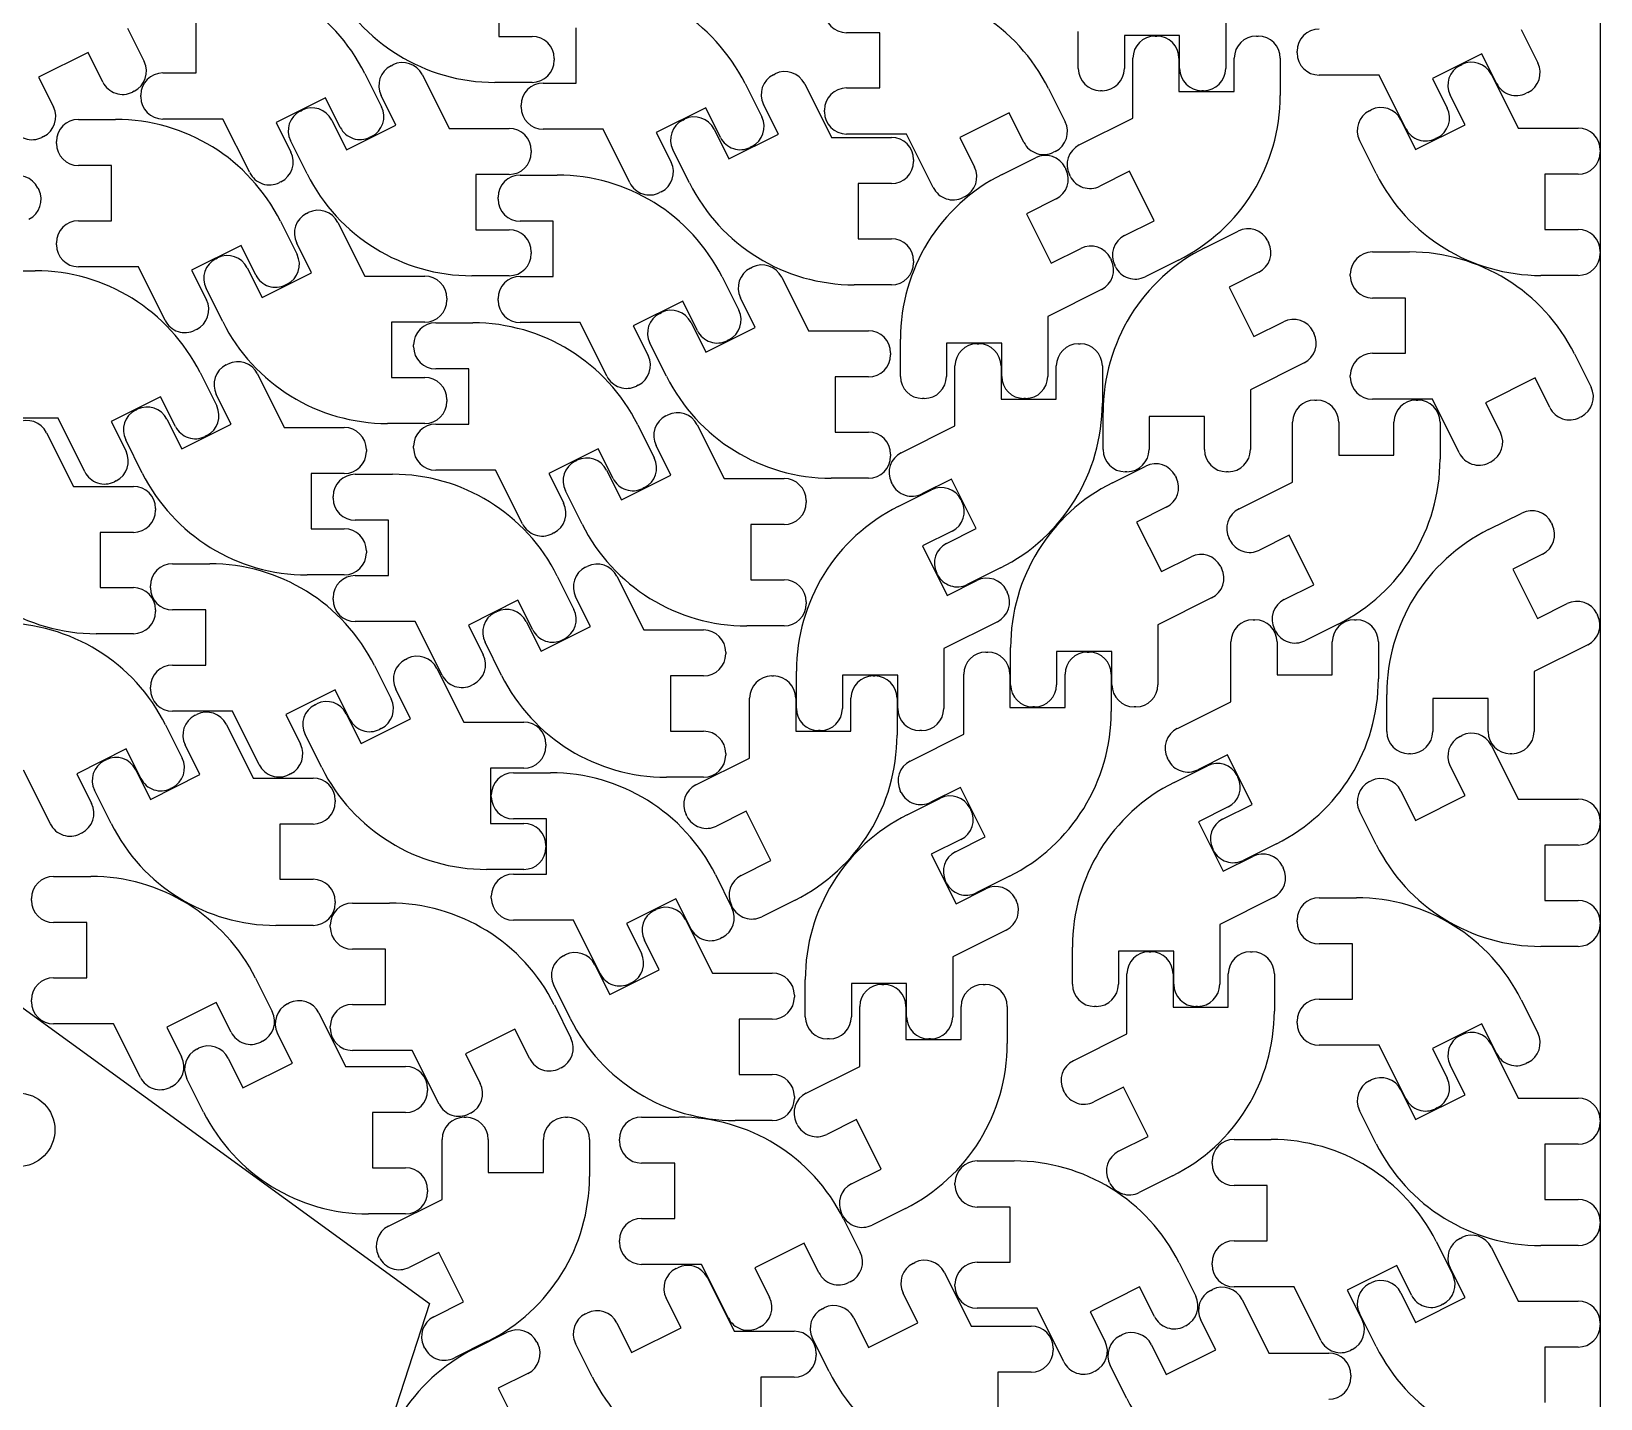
# Model space of a CAD drawing. Extents: x 0 to 580, y 0 to 430.
# Drawn here: x 494.8 to 580, y 39.8 to 114 of the extents above; entities that cross this region are included whole.
import ezdxf

# ---------------------------------------------------------------- set-up
doc = ezdxf.new("R2010")
doc.units = 0
doc.header["$MEASUREMENT"] = 0

msp = doc.modelspace()

# ---------------------------------------------------------------- linework, layer by layer
for p, q in [((580, 0), (580, 430)), ((520.208, 116.726), (520.208, 113.726)), ((559.652, 115.232), (559.652, 111.977)), ((500.044, 114.162), (500.946, 112.357)), ((503.766, 111.737), (503.766, 114.737)), ((524.405, 111.189), (524.405, 114.189)), ((520.208, 113.726), (522.008, 113.726)), ((540.87, 113.924), (539.07, 113.924)), ((540.87, 110.924), (540.87, 113.924)), ((551.652, 111.977), (551.652, 113.996)), ((557.152, 113.777), (554.152, 113.777)), ((554.152, 113.777), (554.152, 111.977)), ((555.815, 113.74), (555.915, 113.74)), ((557.152, 111.977), (557.152, 113.777)), ((561.315, 113.74), (561.415, 113.74)), ((575.69, 114.094), (576.592, 112.289)), ((497.905, 112.849), (495.222, 111.508)), ((498.71, 111.239), (497.905, 112.849)), ((523.208, 112.526), (523.208, 112.426)), ((554.615, 109.285), (554.615, 112.54)), ((557.115, 112.54), (557.115, 110.74)), ((560.115, 110.74), (560.115, 112.54)), ((562.615, 112.54), (562.615, 110.522)), ((563.527, 112.823), (563.527, 112.923)), ((573.551, 112.781), (570.868, 111.439)), ((574.356, 111.171), (573.551, 112.781)), ((501.966, 111.737), (503.766, 111.737)), ((512.929, 111.708), (513.832, 109.903)), ((514.349, 112.133), (514.439, 112.177)), ((516.049, 111.64), (517.504, 108.729)), ((535.102, 111.641), (535.191, 111.686)), ((567.981, 111.623), (564.727, 111.623)), ((569.437, 108.711), (567.981, 111.623)), ((572.372, 112.15), (572.461, 112.195)), ((574.071, 111.658), (575.527, 108.746)), ((495.222, 111.508), (496.027, 109.898)), ((500.409, 110.747), (500.32, 110.702)), ((522.008, 111.226), (519.989, 111.226)), ((522.605, 111.189), (524.405, 111.189)), ((533.568, 111.16), (534.471, 109.355)), ((536.801, 111.149), (538.257, 108.238)), ((539.07, 110.924), (540.87, 110.924)), ((550.033, 110.895), (550.936, 109.09)), ((552.952, 110.777), (552.852, 110.777)), ((557.115, 110.74), (560.115, 110.74)), ((558.452, 110.777), (558.352, 110.777)), ((570.868, 111.439), (571.673, 109.829)), ((500.766, 110.437), (500.766, 110.537)), ((510.791, 110.395), (508.107, 109.054)), ((511.596, 108.785), (510.791, 110.395)), ((514.617, 108.913), (513.812, 110.523)), ((521.405, 109.889), (521.405, 109.989)), ((535.37, 108.421), (534.565, 110.031)), ((572.64, 108.93), (571.835, 110.54)), ((576.056, 110.679), (575.966, 110.634)), ((497.383, 109.217), (499.401, 109.217)), ((505.221, 109.237), (501.966, 109.237)), ((506.676, 106.326), (505.221, 109.237)), ((508.107, 109.054), (508.912, 107.444)), ((509.43, 109.673), (509.519, 109.718)), ((511.129, 109.181), (511.934, 107.571)), ((531.43, 109.847), (528.746, 108.505)), ((530.182, 109.182), (530.272, 109.227)), ((532.235, 108.237), (531.43, 109.847)), ((537.87, 109.624), (537.87, 109.724)), ((547.895, 109.582), (545.212, 108.24)), ((548.7, 107.972), (547.895, 109.582)), ((551.704, 107.83), (554.615, 109.285)), ((567.452, 109.691), (567.542, 109.735)), ((569.152, 109.198), (569.957, 107.588)), ((495.49, 108.288), (495.4, 108.243)), ((511.934, 107.571), (514.617, 108.913)), ((513.295, 108.293), (513.206, 108.248)), ((517.504, 108.729), (520.759, 108.729)), ((525.86, 108.689), (522.605, 108.689)), ((527.315, 105.778), (525.86, 108.689)), ((528.746, 108.505), (529.551, 106.895)), ((531.882, 108.69), (532.687, 107.08)), ((532.687, 107.08), (535.37, 108.421)), ((538.257, 108.238), (541.511, 108.238)), ((542.325, 108.424), (539.07, 108.424)), ((543.78, 105.512), (542.325, 108.424)), ((545.212, 108.24), (546.016, 106.63)), ((569.957, 107.588), (572.64, 108.93)), ((571.136, 108.219), (571.047, 108.175)), ((575.527, 108.746), (578.781, 108.746)), ((496.183, 107.917), (496.183, 108.017)), ((509.795, 106.258), (508.893, 108.063)), ((521.959, 107.529), (521.959, 107.429)), ((530.548, 105.766), (529.646, 107.572)), ((533.934, 107.745), (533.845, 107.7)), ((550.399, 107.48), (550.31, 107.435)), ((567.818, 106.275), (566.916, 108.081)), ((579.981, 107.546), (579.981, 107.446)), ((499.183, 106.717), (497.383, 106.717)), ((499.183, 103.717), (499.183, 106.717)), ((542.711, 107.038), (542.711, 106.938)), ((547.521, 106.232), (549.327, 107.135)), ((550.937, 106.598), (550.982, 106.509)), ((508.376, 105.834), (508.286, 105.789)), ((520.759, 106.229), (518.959, 106.229)), ((518.959, 106.229), (518.959, 103.229)), ((521.356, 106.192), (523.374, 106.192)), ((541.511, 105.738), (539.711, 105.738)), ((539.711, 105.738), (539.711, 102.738)), ((551.212, 106.131), (551.167, 106.22)), ((554.432, 106.399), (552.822, 105.594)), ((555.773, 103.715), (554.432, 106.399)), ((578.781, 106.246), (576.981, 106.246)), ((576.981, 106.246), (576.981, 103.246)), ((495.186, 105.493), (495.231, 105.403)), ((520.156, 104.892), (520.156, 104.992)), ((529.014, 105.285), (528.925, 105.241)), ((545.48, 105.02), (545.39, 104.976)), ((550.445, 104.899), (548.835, 104.094)), ((509.766, 104.113), (509.855, 104.158)), ((548.835, 104.094), (550.176, 101.41)), ((497.383, 103.717), (499.183, 103.717)), ((508.346, 103.689), (509.249, 101.883)), ((511.465, 103.621), (512.921, 100.71)), ((518.959, 103.229), (520.759, 103.229)), ((523.156, 103.692), (521.356, 103.692)), ((523.156, 100.692), (523.156, 103.692)), ((554.163, 102.91), (555.773, 103.715)), ((558.521, 102.253), (560.327, 103.155)), ((576.981, 103.246), (578.781, 103.246)), ((496.183, 102.417), (496.183, 102.517)), ((506.208, 102.375), (503.524, 101.034)), ((507.012, 100.765), (506.208, 102.375)), ((510.034, 100.893), (509.229, 102.503)), ((539.711, 102.738), (541.511, 102.738)), ((550.176, 101.41), (551.786, 102.215)), ((561.937, 102.619), (561.982, 102.529)), ((504.846, 101.654), (504.936, 101.698)), ((521.959, 102.029), (521.959, 101.929)), ((542.711, 101.538), (542.711, 101.438)), ((553.396, 101.678), (553.441, 101.589)), ((557.086, 101.577), (555.281, 100.674)), ((567.615, 102.021), (569.633, 102.021)), ((579.981, 102.046), (579.981, 101.946)), ((493.019, 100.998), (495.038, 100.998)), ((500.638, 101.217), (497.383, 101.217)), ((502.093, 98.306), (500.638, 101.217)), ((503.524, 101.034), (504.329, 99.424)), ((506.546, 101.162), (507.351, 99.552)), ((507.351, 99.552), (510.034, 100.893)), ((512.921, 100.71), (516.175, 100.71)), ((520.759, 100.729), (518.74, 100.729)), ((521.356, 100.692), (523.156, 100.692)), ((532.319, 100.664), (533.222, 98.858)), ((533.853, 101.144), (533.942, 101.189)), ((535.552, 100.652), (537.007, 97.741)), ((553.671, 101.211), (553.626, 101.301)), ((561.445, 100.919), (559.835, 100.114)), ((566.415, 100.721), (566.415, 100.821)), ((578.781, 100.746), (576.763, 100.746)), ((505.212, 98.238), (504.31, 100.044)), ((508.712, 100.273), (508.622, 100.229)), ((541.511, 100.238), (539.493, 100.238)), ((552.904, 99.979), (549.993, 98.524)), ((559.835, 100.114), (561.176, 97.431)), ((517.375, 99.51), (517.375, 99.41)), ((520.156, 99.392), (520.156, 99.492)), ((530.181, 99.35), (527.497, 98.009)), ((530.985, 97.74), (530.181, 99.35)), ((534.121, 97.924), (533.316, 99.535)), ((569.415, 99.521), (567.615, 99.521)), ((569.415, 96.521), (569.415, 99.521)), ((516.175, 98.21), (514.375, 98.21)), ((514.375, 98.21), (514.375, 95.21)), ((516.773, 98.173), (518.791, 98.173)), ((524.611, 98.192), (521.356, 98.192)), ((526.066, 95.281), (524.611, 98.192)), ((527.497, 98.009), (528.302, 96.399)), ((528.933, 98.685), (529.023, 98.73)), ((530.633, 98.193), (531.437, 96.583)), ((549.993, 98.524), (549.993, 95.269)), ((561.176, 97.431), (562.786, 98.236)), ((503.792, 97.814), (503.703, 97.769)), ((531.437, 96.583), (534.121, 97.924)), ((532.685, 97.248), (532.595, 97.203)), ((537.007, 97.741), (540.262, 97.741)), ((541.993, 95.269), (541.993, 97.288)), ((564.396, 97.699), (564.441, 97.61)), ((515.573, 96.873), (515.573, 96.973)), ((529.299, 95.27), (528.396, 97.075)), ((541.462, 96.541), (541.462, 96.441)), ((547.493, 97.069), (544.493, 97.069)), ((544.493, 97.069), (544.493, 95.269)), ((546.156, 97.032), (546.256, 97.032)), ((547.493, 95.269), (547.493, 97.069)), ((551.656, 97.032), (551.756, 97.032)), ((567.615, 96.521), (569.415, 96.521)), ((578.578, 96.492), (579.48, 94.686)), ((503.983, 95.469), (504.885, 93.663)), ((505.403, 95.893), (505.492, 95.938)), ((507.102, 95.401), (508.557, 92.49)), ((518.573, 95.673), (516.773, 95.673)), ((518.573, 92.673), (518.573, 95.673)), ((544.956, 92.577), (544.956, 95.832)), ((547.456, 95.832), (547.456, 94.032)), ((550.456, 94.032), (550.456, 95.832)), ((552.956, 95.832), (552.956, 93.813)), ((563.904, 96), (560.993, 94.544)), ((514.375, 95.21), (516.175, 95.21)), ((527.765, 94.789), (527.676, 94.744)), ((540.262, 95.241), (538.462, 95.241)), ((538.462, 95.241), (538.462, 92.241)), ((560.993, 94.544), (560.993, 91.29)), ((566.415, 95.221), (566.415, 95.321)), ((576.439, 95.179), (573.756, 93.837)), ((577.244, 93.569), (576.439, 95.179)), ((501.844, 94.156), (499.161, 92.814)), ((502.649, 92.546), (501.844, 94.156)), ((505.671, 92.673), (504.866, 94.283)), ((517.375, 94.01), (517.375, 93.91)), ((543.293, 94.069), (543.193, 94.069)), ((547.456, 94.032), (550.456, 94.032)), ((548.793, 94.069), (548.693, 94.069)), ((564.485, 93.984), (564.585, 93.984)), ((570.869, 94.021), (567.615, 94.021)), ((569.985, 93.984), (570.085, 93.984)), ((572.325, 91.109), (570.869, 94.021)), ((573.756, 93.837), (574.561, 92.227)), ((496.274, 92.998), (493.019, 92.998)), ((497.73, 90.086), (496.274, 92.998)), ((500.483, 93.434), (500.572, 93.479)), ((502.182, 92.942), (502.987, 91.332)), ((529.269, 93.125), (529.359, 93.17)), ((552.993, 91.29), (552.993, 93.308)), ((558.493, 93.09), (555.493, 93.09)), ((555.493, 93.09), (555.493, 91.29)), ((558.493, 91.29), (558.493, 93.09)), ((578.944, 93.076), (578.854, 93.032)), ((495.656, 92.208), (497.111, 89.297)), ((499.161, 92.814), (499.966, 91.204)), ((502.987, 91.332), (505.671, 92.673)), ((504.348, 92.054), (504.259, 92.009)), ((508.557, 92.49), (511.812, 92.49)), ((516.175, 92.71), (514.157, 92.71)), ((516.773, 92.673), (518.573, 92.673)), ((527.736, 92.644), (528.638, 90.838)), ((530.969, 92.633), (532.424, 89.721)), ((538.462, 92.241), (540.262, 92.241)), ((542.044, 91.122), (544.956, 92.577)), ((563.285, 89.529), (563.285, 92.784)), ((565.785, 92.784), (565.785, 90.984)), ((568.785, 90.984), (568.785, 92.784)), ((571.285, 92.784), (571.285, 90.765)), ((500.849, 90.018), (499.946, 91.824)), ((513.012, 91.29), (513.012, 91.19)), ((515.573, 91.373), (515.573, 91.473)), ((525.597, 91.331), (522.914, 89.989)), ((526.402, 89.72), (525.597, 91.331)), ((529.537, 89.905), (528.733, 91.515)), ((524.35, 90.666), (524.439, 90.71)), ((541.462, 91.041), (541.462, 90.941)), ((553.505, 89.493), (555.31, 90.396)), ((565.785, 90.984), (568.785, 90.984)), ((574.024, 90.617), (573.935, 90.572)), ((499.429, 89.594), (499.339, 89.55)), ((511.812, 89.99), (510.012, 89.99)), ((510.012, 89.99), (510.012, 86.99)), ((512.409, 89.953), (514.428, 89.953)), ((520.027, 90.173), (516.773, 90.173)), ((521.483, 87.261), (520.027, 90.173)), ((522.914, 89.989), (523.719, 88.379)), ((526.049, 90.173), (526.854, 88.563)), ((526.854, 88.563), (529.537, 89.905)), ((532.424, 89.721), (535.679, 89.721)), ((540.262, 89.741), (538.244, 89.741)), ((541.552, 89.423), (541.508, 89.512)), ((544.772, 89.691), (543.162, 88.886)), ((546.114, 87.007), (544.772, 89.691)), ((554.293, 90.09), (554.193, 90.09)), ((556.92, 89.859), (556.965, 89.77)), ((559.793, 90.09), (559.693, 90.09)), ((560.374, 88.073), (563.285, 89.529)), ((497.111, 89.297), (500.366, 89.297)), ((511.209, 88.653), (511.209, 88.753)), ((524.716, 87.25), (523.813, 89.056)), ((528.102, 89.228), (528.012, 89.184)), ((541.877, 88.202), (543.682, 89.104)), ((501.566, 88.097), (501.566, 87.997)), ((536.879, 88.521), (536.879, 88.421)), ((545.292, 88.568), (545.337, 88.478)), ((556.428, 88.16), (554.818, 87.355)), ((573.918, 86.947), (575.724, 87.849)), ((510.012, 86.99), (511.812, 86.99)), ((514.209, 87.453), (512.409, 87.453)), ((514.209, 84.453), (514.209, 87.453)), ((535.679, 87.221), (533.879, 87.221)), ((533.879, 87.221), (533.879, 84.221)), ((544.504, 86.202), (546.114, 87.007)), ((554.818, 87.355), (556.16, 84.671)), ((577.334, 87.313), (577.378, 87.223)), ((500.366, 86.797), (498.566, 86.797)), ((498.566, 86.797), (498.566, 83.797)), ((523.182, 86.769), (523.093, 86.724)), ((544.8, 86.868), (543.19, 86.063)), ((543.19, 86.063), (544.532, 83.38)), ((559.882, 86.374), (559.837, 86.464)), ((563.102, 86.642), (561.492, 85.837)), ((564.443, 83.959), (563.102, 86.642)), ((513.012, 85.79), (513.012, 85.69)), ((556.16, 84.671), (557.77, 85.476)), ((576.841, 85.613), (575.231, 84.808)), ((502.489, 85.093), (504.508, 85.093)), ((511.812, 84.49), (509.793, 84.49)), ((512.409, 84.453), (514.209, 84.453)), ((523.372, 84.424), (524.275, 82.619)), ((524.906, 84.905), (524.996, 84.95)), ((526.606, 84.413), (528.061, 81.502)), ((544.012, 84.503), (543.967, 84.592)), ((547.427, 84.869), (545.621, 83.966)), ((559.38, 84.94), (559.424, 84.85)), ((575.231, 84.808), (576.573, 82.125)), ((498.566, 83.797), (500.366, 83.797)), ((501.289, 83.793), (501.289, 83.893)), ((533.879, 84.221), (535.679, 84.221)), ((544.532, 83.38), (546.142, 84.185)), ((547.752, 83.648), (547.796, 83.559)), ((562.833, 83.154), (564.443, 83.959)), ((511.209, 83.153), (511.209, 83.253)), ((521.234, 83.111), (518.551, 81.769)), ((522.039, 81.501), (521.234, 83.111)), ((525.174, 81.685), (524.369, 83.295)), ((536.879, 83.021), (536.879, 82.921)), ((558.887, 83.24), (555.976, 81.785)), ((576.573, 82.125), (578.183, 82.93)), ((501.566, 82.597), (501.566, 82.497)), ((504.289, 82.593), (502.489, 82.593)), ((504.289, 79.593), (504.289, 82.593)), ((515.664, 81.953), (512.409, 81.953)), ((517.119, 79.041), (515.664, 81.953)), ((518.551, 81.769), (519.355, 80.159)), ((519.987, 82.446), (520.076, 82.491)), ((521.686, 81.954), (522.491, 80.344)), ((547.259, 81.949), (544.348, 80.493)), ((555.976, 81.785), (555.976, 78.53)), ((561.137, 82.058), (561.237, 82.058)), ((565.757, 81.82), (563.951, 80.918)), ((566.637, 82.058), (566.737, 82.058)), ((579.793, 82.393), (579.837, 82.303)), ((500.366, 81.297), (498.348, 81.297)), ((522.491, 80.344), (525.174, 81.685)), ((523.738, 81.009), (523.649, 80.964)), ((528.061, 81.502), (531.316, 81.502)), ((535.679, 81.721), (533.66, 81.721)), ((562.341, 81.455), (562.296, 81.544)), ((520.352, 79.03), (519.45, 80.836)), ((532.516, 80.302), (532.516, 80.202)), ((544.348, 80.493), (544.348, 77.239)), ((546.639, 80.293), (546.739, 80.293)), ((547.976, 78.53), (547.976, 80.549)), ((553.476, 80.33), (550.476, 80.33)), ((550.476, 80.33), (550.476, 78.53)), ((552.139, 80.293), (552.239, 80.293)), ((553.476, 78.53), (553.476, 80.33)), ((559.937, 77.603), (559.937, 80.858)), ((562.437, 80.858), (562.437, 79.058)), ((565.437, 79.058), (565.437, 80.858)), ((567.937, 80.858), (567.937, 78.839)), ((579.301, 80.694), (576.389, 79.238)), ((502.489, 79.593), (504.289, 79.593)), ((513.453, 79.565), (514.355, 77.759)), ((515.142, 79.904), (515.232, 79.948)), ((516.842, 79.412), (518.297, 76.5)), ((536.348, 77.239), (536.348, 79.257)), ((576.389, 79.238), (576.389, 75.983)), ((501.289, 78.293), (501.289, 78.393)), ((518.819, 78.549), (518.729, 78.505)), ((531.316, 79.002), (529.516, 79.002)), ((529.516, 79.002), (529.516, 76.002)), ((535.011, 79.002), (535.111, 79.002)), ((541.848, 79.039), (538.848, 79.039)), ((538.848, 79.039), (538.848, 77.239)), ((540.511, 79.002), (540.611, 79.002)), ((541.848, 77.239), (541.848, 79.039)), ((545.439, 75.838), (545.439, 79.093)), ((547.939, 79.093), (547.939, 77.293)), ((550.939, 77.293), (550.939, 79.093)), ((553.439, 79.093), (553.439, 77.075)), ((562.437, 79.058), (565.437, 79.058)), ((511.314, 78.251), (508.631, 76.91)), ((512.119, 76.641), (511.314, 78.251)), ((515.411, 76.684), (514.606, 78.294)), ((533.811, 74.547), (533.811, 77.802)), ((536.311, 77.802), (536.311, 76.002)), ((539.311, 76.002), (539.311, 77.802)), ((541.811, 77.802), (541.811, 75.783)), ((557.026, 76.148), (559.937, 77.603)), ((568.389, 75.983), (568.389, 78.002)), ((573.889, 77.783), (570.889, 77.783)), ((570.889, 77.783), (570.889, 75.983)), ((573.889, 75.983), (573.889, 77.783)), ((505.744, 77.093), (502.489, 77.093)), ((503.712, 76.867), (503.801, 76.912)), ((507.2, 74.182), (505.744, 77.093)), ((508.631, 76.91), (509.436, 75.3)), ((510.223, 77.444), (510.312, 77.489)), ((511.922, 76.952), (512.727, 75.342)), ((512.727, 75.342), (515.411, 76.684)), ((547.939, 77.293), (550.939, 77.293)), ((549.276, 77.33), (549.176, 77.33)), ((554.776, 77.33), (554.676, 77.33)), ((502.11, 76.352), (503.013, 74.547)), ((505.411, 76.375), (506.867, 73.464)), ((510.589, 74.029), (509.686, 75.834)), ((513.818, 76.149), (513.729, 76.104)), ((518.297, 76.5), (521.552, 76.5)), ((529.516, 76.002), (531.316, 76.002)), ((536.311, 76.002), (539.311, 76.002)), ((537.648, 76.039), (537.548, 76.039)), ((542.528, 74.383), (545.439, 75.838)), ((543.148, 76.039), (543.048, 76.039)), ((499.972, 75.039), (497.288, 73.698)), ((500.777, 73.429), (499.972, 75.039)), ((503.98, 73.648), (503.175, 75.258)), ((522.752, 75.3), (522.752, 75.2)), ((572.372, 75.726), (572.461, 75.77)), ((574.071, 75.234), (575.527, 72.322)), ((498.792, 74.408), (498.882, 74.453)), ((530.9, 73.091), (533.811, 74.547)), ((532.516, 74.802), (532.516, 74.702)), ((556.534, 74.449), (556.489, 74.538)), ((556.858, 73.228), (558.664, 74.13)), ((559.754, 74.717), (558.144, 73.912)), ((561.095, 72.033), (559.754, 74.717)), ((569.689, 74.783), (569.589, 74.783)), ((572.64, 72.506), (571.835, 74.116)), ((575.189, 74.783), (575.089, 74.783)), ((495.857, 70.97), (494.402, 73.881)), ((497.288, 73.698), (498.093, 72.088)), ((500.492, 73.916), (501.297, 72.306)), ((501.297, 72.306), (503.98, 73.648)), ((506.867, 73.464), (510.121, 73.464)), ((508.899, 73.69), (508.809, 73.645)), ((521.552, 74), (519.752, 74)), ((519.752, 74), (519.752, 71)), ((520.989, 73.749), (523.007, 73.749)), ((531.316, 73.502), (529.297, 73.502)), ((560.274, 73.594), (560.318, 73.504)), ((567.452, 73.266), (567.542, 73.311)), ((478.234, 72.691), (516.44, 44.932)), ((499.158, 70.993), (498.256, 72.798)), ((502.476, 72.937), (502.386, 72.892)), ((519.789, 72.449), (519.789, 72.549)), ((542.036, 72.684), (541.991, 72.773)), ((545.256, 72.952), (543.646, 72.147)), ((546.597, 70.268), (545.256, 72.952)), ((569.152, 72.774), (569.957, 71.164)), ((569.957, 71.164), (572.64, 72.506)), ((511.321, 72.264), (511.321, 72.164)), ((533.628, 71.66), (532.018, 70.855)), ((534.969, 68.977), (533.628, 71.66)), ((542.36, 71.463), (544.166, 72.365)), ((545.776, 71.829), (545.821, 71.739)), ((559.782, 71.894), (558.171, 71.089)), ((559.485, 71.228), (561.095, 72.033)), ((567.818, 69.851), (566.916, 71.656)), ((575.527, 72.322), (578.781, 72.322)), ((510.121, 70.964), (508.321, 70.964)), ((508.321, 70.964), (508.321, 67.964)), ((519.752, 71), (521.552, 71)), ((522.789, 71.249), (520.989, 71.249)), ((522.789, 68.249), (522.789, 71.249)), ((530.408, 71.392), (530.363, 71.482)), ((558.171, 71.089), (559.513, 68.406)), ((579.981, 71.122), (579.981, 71.022)), ((497.556, 70.478), (497.467, 70.433)), ((545.284, 70.129), (543.674, 69.324)), ((544.987, 69.463), (546.597, 70.268)), ((562.408, 69.895), (560.603, 68.992)), ((522.752, 69.8), (522.752, 69.7)), ((543.674, 69.324), (545.015, 66.641)), ((558.993, 69.529), (558.948, 69.618)), ((559.513, 68.406), (561.123, 69.211)), ((578.781, 69.822), (576.981, 69.822)), ((576.981, 69.822), (576.981, 66.822)), ((521.552, 68.5), (519.533, 68.5)), ((520.989, 68.249), (522.789, 68.249)), ((531.952, 68.22), (532.855, 66.414)), ((533.359, 68.172), (534.969, 68.977)), ((562.733, 68.674), (562.778, 68.585)), ((496.037, 68.118), (498.056, 68.118)), ((508.321, 67.964), (510.121, 67.964)), ((544.495, 67.764), (544.45, 67.854)), ((545.015, 66.641), (546.625, 67.446)), ((547.911, 68.13), (546.105, 67.227)), ((494.837, 66.818), (494.837, 66.918)), ((511.321, 66.764), (511.321, 66.664)), ((512.249, 66.675), (514.267, 66.675)), ((519.789, 66.949), (519.789, 67.049)), ((529.814, 66.907), (527.13, 65.565)), ((530.619, 65.297), (529.814, 66.907)), ((532.867, 66.473), (532.822, 66.562)), ((536.283, 66.838), (534.477, 65.936)), ((548.235, 66.909), (548.28, 66.82)), ((562.241, 66.975), (559.329, 65.519)), ((564.727, 66.959), (566.745, 66.959)), ((576.981, 66.822), (578.781, 66.822)), ((497.837, 65.618), (496.037, 65.618)), ((497.837, 62.618), (497.837, 65.618)), ((524.244, 65.749), (520.989, 65.749)), ((525.699, 62.837), (524.244, 65.749)), ((528.634, 66.276), (528.724, 66.32)), ((530.334, 65.784), (531.789, 62.872)), ((563.527, 65.659), (563.527, 65.759)), ((579.981, 65.622), (579.981, 65.522)), ((510.121, 65.464), (508.103, 65.464)), ((511.049, 65.375), (511.049, 65.475)), ((527.13, 65.565), (527.935, 63.955)), ((532.318, 64.805), (532.228, 64.76)), ((547.743, 65.21), (544.832, 63.754)), ((559.329, 65.519), (559.329, 62.265)), ((514.049, 64.175), (512.249, 64.175)), ((514.049, 61.175), (514.049, 64.175)), ((528.902, 63.056), (528.098, 64.666)), ((551.329, 62.265), (551.329, 64.283)), ((556.829, 64.065), (553.829, 64.065)), ((553.829, 64.065), (553.829, 62.265)), ((555.492, 64.028), (555.592, 64.028)), ((556.829, 62.265), (556.829, 64.065)), ((560.992, 64.028), (561.092, 64.028)), ((566.527, 64.459), (564.727, 64.459)), ((566.527, 61.459), (566.527, 64.459)), ((578.781, 64.322), (576.763, 64.322)), ((523.715, 63.817), (523.804, 63.861)), ((525.414, 63.324), (526.219, 61.714)), ((526.219, 61.714), (528.902, 63.056)), ((544.832, 63.754), (544.832, 60.5)), ((496.037, 62.618), (497.837, 62.618)), ((507.001, 62.59), (507.903, 60.784)), ((524.081, 60.401), (523.178, 62.207)), ((527.398, 62.345), (527.309, 62.301)), ((531.789, 62.872), (535.044, 62.872)), ((536.832, 60.5), (536.832, 62.518)), ((542.332, 62.3), (539.332, 62.3)), ((539.332, 62.3), (539.332, 60.5)), ((540.995, 62.263), (541.095, 62.263)), ((542.332, 60.5), (542.332, 62.3)), ((546.495, 62.263), (546.595, 62.263)), ((554.292, 59.573), (554.292, 62.828)), ((556.792, 62.828), (556.792, 61.028)), ((559.792, 61.028), (559.792, 62.828)), ((562.292, 62.828), (562.292, 60.809)), ((494.837, 61.318), (494.837, 61.418)), ((536.244, 61.672), (536.244, 61.572)), ((564.727, 61.459), (566.527, 61.459)), ((575.69, 61.43), (576.592, 59.624)), ((504.862, 61.276), (502.179, 59.935)), ((505.667, 59.666), (504.862, 61.276)), ((508.728, 61.206), (508.817, 61.251)), ((510.427, 60.714), (511.882, 57.803)), ((512.249, 61.175), (514.049, 61.175)), ((523.212, 61.146), (524.115, 59.341)), ((539.795, 57.808), (539.795, 61.063)), ((542.295, 61.063), (542.295, 59.263)), ((545.295, 59.263), (545.295, 61.063)), ((547.795, 61.063), (547.795, 59.044)), ((552.629, 61.065), (552.529, 61.065)), ((556.792, 61.028), (559.792, 61.028)), ((558.129, 61.065), (558.029, 61.065)), ((499.292, 60.118), (496.037, 60.118)), ((500.747, 57.207), (499.292, 60.118)), ((502.179, 59.935), (502.984, 58.325)), ((511.049, 59.875), (511.049, 59.975)), ((521.074, 59.833), (518.39, 58.492)), ((521.879, 58.223), (521.074, 59.833)), ((535.044, 60.372), (533.244, 60.372)), ((533.244, 60.372), (533.244, 57.372)), ((563.527, 60.159), (563.527, 60.259)), ((573.551, 60.117), (570.868, 58.775)), ((574.356, 58.507), (573.551, 60.117)), ((503.808, 58.747), (503.898, 58.791)), ((507.366, 59.174), (507.277, 59.13)), ((508.996, 57.986), (508.191, 59.596)), ((538.132, 59.3), (538.032, 59.3)), ((542.295, 59.263), (545.295, 59.263)), ((543.632, 59.3), (543.532, 59.3)), ((551.381, 58.118), (554.292, 59.573)), ((567.981, 58.959), (564.727, 58.959)), ((569.437, 56.047), (567.981, 58.959)), ((570.868, 58.775), (571.673, 57.165)), ((572.372, 59.486), (572.461, 59.53)), ((574.071, 58.994), (575.527, 56.082)), ((505.508, 58.255), (506.312, 56.645)), ((506.312, 56.645), (508.996, 57.986)), ((515.504, 58.675), (512.249, 58.675)), ((516.959, 55.764), (515.504, 58.675)), ((518.39, 58.492), (519.195, 56.882)), ((576.056, 58.015), (575.966, 57.97)), ((504.174, 55.331), (503.271, 57.137)), ((511.882, 57.803), (515.137, 57.803)), ((523.578, 57.731), (523.488, 57.686)), ((533.244, 57.372), (535.044, 57.372)), ((536.883, 56.353), (539.795, 57.808)), ((567.452, 57.026), (567.542, 57.071)), ((572.64, 56.266), (571.835, 57.876)), ((502.447, 56.715), (502.357, 56.67)), ((516.337, 56.603), (516.337, 56.503)), ((550.889, 56.418), (550.844, 56.508)), ((554.109, 56.686), (552.499, 55.881)), ((555.45, 54.003), (554.109, 56.686)), ((569.152, 56.534), (569.957, 54.924)), ((569.957, 54.924), (572.64, 56.266)), ((536.244, 56.172), (536.244, 56.072)), ((567.818, 53.611), (566.916, 55.417)), ((571.136, 55.555), (571.047, 55.511)), ((575.527, 56.082), (578.781, 56.082)), ((515.137, 55.303), (513.337, 55.303)), ((513.337, 55.303), (513.337, 52.303)), ((518.319, 55.046), (518.419, 55.046)), ((518.658, 55.272), (518.569, 55.227)), ((523.819, 55.046), (523.919, 55.046)), ((527.947, 55.06), (529.965, 55.06)), ((535.044, 54.872), (533.025, 54.872)), ((536.391, 54.653), (536.347, 54.743)), ((539.611, 54.921), (538.001, 54.116)), ((540.953, 52.238), (539.611, 54.921)), ((579.981, 54.882), (579.981, 54.782)), ((517.119, 50.591), (517.119, 53.846)), ((519.619, 53.846), (519.619, 52.046)), ((522.619, 52.046), (522.619, 53.846)), ((525.119, 53.846), (525.119, 51.827)), ((526.747, 53.76), (526.747, 53.86)), ((553.84, 53.198), (555.45, 54.003)), ((560.108, 53.839), (562.126, 53.839)), ((578.781, 53.582), (576.981, 53.582)), ((576.981, 53.582), (576.981, 50.582)), ((513.337, 52.303), (515.137, 52.303)), ((519.619, 52.046), (522.619, 52.046)), ((529.747, 52.56), (527.947, 52.56)), ((529.747, 49.56), (529.747, 52.56)), ((539.343, 51.433), (540.953, 52.238)), ((546.156, 52.675), (548.175, 52.675)), ((558.908, 52.539), (558.908, 52.639)), ((544.956, 51.375), (544.956, 51.475)), ((553.348, 51.499), (553.304, 51.588)), ((556.764, 51.864), (554.958, 50.962)), ((561.908, 51.339), (560.108, 51.339)), ((561.908, 48.339), (561.908, 51.339)), ((514.208, 49.136), (517.119, 50.591)), ((516.337, 51.103), (516.337, 51.003)), ((576.981, 50.582), (578.781, 50.582)), ((515.137, 49.803), (513.119, 49.803)), ((527.947, 49.56), (529.747, 49.56)), ((538.851, 49.734), (538.806, 49.823)), ((538.91, 49.532), (539.813, 47.726)), ((542.266, 50.099), (540.46, 49.197)), ((547.956, 50.175), (546.156, 50.175)), ((547.956, 47.175), (547.956, 50.175)), ((579.981, 49.382), (579.981, 49.282)), ((516.936, 47.705), (515.326, 46.9)), ((518.278, 45.021), (516.936, 47.705)), ((526.747, 48.26), (526.747, 48.36)), ((536.772, 48.218), (534.088, 46.877)), ((537.577, 46.608), (536.772, 48.218)), ((560.108, 48.339), (561.908, 48.339)), ((571.071, 48.311), (571.974, 46.505)), ((572.372, 48.474), (572.461, 48.519)), ((574.071, 47.982), (575.527, 45.071)), ((578.781, 48.082), (576.763, 48.082)), ((513.716, 47.436), (513.671, 47.526)), ((531.202, 47.06), (527.947, 47.06)), ((529.82, 46.835), (529.909, 46.879)), ((532.657, 44.149), (531.202, 47.06)), ((534.088, 46.877), (534.893, 45.267)), ((542.681, 47.114), (542.771, 47.159)), ((546.156, 47.175), (547.956, 47.175)), ((557.12, 47.146), (558.022, 45.341)), ((558.908, 47.039), (558.908, 47.139)), ((568.932, 46.997), (566.249, 45.656)), ((569.737, 45.387), (568.932, 46.997)), ((572.64, 45.254), (571.835, 46.864)), ((531.519, 46.343), (532.974, 43.431)), ((539.276, 46.116), (539.186, 46.072)), ((544.381, 46.622), (545.836, 43.711)), ((567.452, 46.015), (567.542, 46.06)), ((530.088, 43.615), (529.283, 45.225)), ((542.949, 43.894), (542.144, 45.504)), ((544.956, 45.875), (544.956, 45.975)), ((554.981, 45.833), (552.298, 44.492)), ((555.786, 44.223), (554.981, 45.833)), ((558.84, 45.648), (558.929, 45.692)), ((563.362, 45.839), (560.108, 45.839)), ((560.539, 45.156), (561.995, 42.244)), ((564.818, 42.928), (563.362, 45.839)), ((566.249, 45.656), (567.054, 44.046)), ((569.152, 45.523), (569.957, 43.913)), ((569.957, 43.913), (572.64, 45.254)), ((516.44, 44.932), (501.846, 0.018)), ((516.667, 44.216), (518.278, 45.021)), ((524.9, 44.375), (524.99, 44.42)), ((537.762, 44.655), (537.851, 44.7)), ((549.411, 44.675), (546.156, 44.675)), ((550.866, 41.764), (549.411, 44.675)), ((552.298, 44.492), (553.103, 42.882)), ((567.818, 42.6), (566.916, 44.405)), ((571.437, 44.895), (571.347, 44.851)), ((575.527, 45.071), (578.781, 45.071)), ((526.6, 43.883), (527.404, 42.273)), ((527.404, 42.273), (530.088, 43.615)), ((534.356, 43.657), (534.267, 43.612)), ((539.461, 44.163), (540.266, 42.553)), ((540.266, 42.553), (542.949, 43.894)), ((545.836, 43.711), (549.091, 43.711)), ((557.485, 43.731), (557.396, 43.686)), ((559.108, 42.428), (558.303, 44.038)), ((579.981, 43.871), (579.981, 43.771)), ((516.175, 42.517), (516.131, 42.606)), ((519.591, 42.883), (517.785, 41.98)), ((518.854, 42.473), (520.66, 43.376)), ((522.27, 42.839), (522.314, 42.749)), ((525.266, 40.96), (524.363, 42.766)), ((532.974, 43.431), (536.229, 43.431)), ((538.127, 41.24), (537.225, 43.045)), ((553.92, 43.189), (554.01, 43.233)), ((555.62, 42.696), (556.424, 41.086)), ((537.429, 42.231), (537.429, 42.131)), ((550.291, 42.511), (550.291, 42.411)), ((556.424, 41.086), (559.108, 42.428)), ((561.995, 42.244), (565.249, 42.244)), ((566.517, 42.436), (566.428, 42.391)), ((578.781, 42.571), (576.981, 42.571)), ((576.981, 42.571), (576.981, 39.571)), ((521.777, 41.139), (520.167, 40.335)), ((536.229, 40.931), (534.429, 40.931)), ((534.429, 40.931), (534.429, 37.931)), ((549.091, 41.211), (547.291, 41.211)), ((547.291, 41.211), (547.291, 38.211)), ((552.566, 41.272), (552.476, 41.227)), ((554.286, 39.773), (553.383, 41.579)), ((566.449, 41.044), (566.449, 40.944)), ((520.167, 40.335), (521.509, 37.651))]:
    msp.add_line(p, q)
msp.add_circle((494.104, 54.362), 2)
for centre, radius, start, end in [((503.985, 107.237), 10, 26.56, 90), ((519.989, 121.226), 10, 206.56, 270), ((524.624, 106.689), 10, 26.56, 90), ((541.089, 106.424), 10, 26.56, 90), ((539.07, 115.124), 1.2, 180, 270), ((522.008, 112.526), 1.2, 0, 90), ((555.815, 112.54), 1.2, 90, 180), ((555.915, 112.54), 1.2, 0, 90), ((561.315, 112.54), 1.2, 90, 180), ((561.415, 112.54), 1.2, 0, 90), ((564.727, 112.923), 1.2, 90, 180), ((564.727, 112.823), 1.2, 180, 270), ((499.873, 111.82), 1.2, 296.56, 26.56), ((501.966, 110.537), 1.2, 90, 180), ((514.886, 111.059), 1.2, 116.56, 206.56), ((514.975, 111.104), 1.2, 26.56, 116.56), ((522.008, 112.426), 1.2, 270, 360), ((535.638, 110.568), 1.2, 116.56, 206.56), ((535.728, 110.613), 1.2, 26.56, 116.56), ((552.852, 111.977), 1.2, 180, 270), ((552.952, 111.977), 1.2, 270, 360), ((558.352, 111.977), 1.2, 180, 270), ((558.452, 111.977), 1.2, 270, 360), ((572.909, 111.076), 1.2, 116.56, 206.56), ((572.998, 111.121), 1.2, 26.56, 116.56), ((575.519, 111.752), 1.2, 296.56, 26.56), ((499.783, 111.775), 1.2, 206.56, 296.56), ((522.605, 109.989), 1.2, 90, 180), ((539.07, 109.724), 1.2, 90, 180), ((575.43, 111.707), 1.2, 206.56, 296.56), ((494.953, 109.361), 1.2, 296.56, 26.56), ((501.966, 110.437), 1.2, 180, 270), ((512.759, 109.366), 1.2, 296.56, 26.56), ((522.605, 109.889), 1.2, 180, 270), ((552.615, 110.522), 10, 296.56, 360), ((497.383, 108.017), 1.2, 90, 180), ((499.401, 99.217), 10, 26.56, 90), ((509.966, 108.6), 1.2, 116.56, 206.56), ((510.056, 108.645), 1.2, 26.56, 116.56), ((530.719, 108.109), 1.2, 116.56, 206.56), ((530.808, 108.153), 1.2, 26.56, 116.56), ((533.397, 108.818), 1.2, 296.56, 26.56), ((539.07, 109.624), 1.2, 180, 270), ((549.863, 108.553), 1.2, 296.56, 26.56), ((567.989, 108.617), 1.2, 116.56, 206.56), ((568.078, 108.662), 1.2, 26.56, 116.56), ((570.599, 109.293), 1.2, 296.56, 26.56), ((494.864, 109.316), 1.2, 206.56, 296.56), ((512.669, 109.322), 1.2, 206.56, 296.56), ((520.759, 107.529), 1.2, 0, 90), ((533.308, 108.773), 1.2, 206.56, 296.56), ((541.511, 107.038), 1.2, 0, 90), ((570.51, 109.248), 1.2, 206.56, 296.56), ((578.781, 107.546), 1.2, 0, 90), ((497.383, 107.917), 1.2, 180, 270), ((507.839, 106.907), 1.2, 296.56, 26.56), ((520.759, 107.429), 1.2, 270, 360), ((549.773, 108.508), 1.2, 206.56, 296.56), ((552.24, 106.757), 1.2, 116.56, 206.56), ((578.781, 107.446), 1.2, 270, 360), ((528.478, 106.359), 1.2, 296.56, 26.56), ((541.511, 106.938), 1.2, 270, 360), ((544.943, 106.094), 1.2, 296.56, 26.56), ((549.863, 106.061), 1.2, 26.56, 116.56), ((549.908, 105.972), 1.2, 296.56, 26.56), ((494.112, 104.956), 1.2, 26.56, 116.56), ((507.75, 106.862), 1.2, 206.56, 296.56), ((518.74, 110.729), 10, 206.56, 270), ((521.356, 104.992), 1.2, 90, 180), ((523.374, 96.192), 10, 26.56, 90), ((528.388, 106.314), 1.2, 206.56, 296.56), ((539.493, 110.238), 10, 206.56, 270), ((551.993, 97.288), 10, 116.56, 180), ((552.285, 106.667), 1.2, 206.56, 296.56), ((576.763, 110.746), 10, 206.56, 270), ((494.157, 104.867), 1.2, 296.56, 26.56), ((521.356, 104.892), 1.2, 180, 270), ((544.854, 106.049), 1.2, 206.56, 296.56), ((510.302, 103.04), 1.2, 116.56, 206.56), ((510.392, 103.084), 1.2, 26.56, 116.56), ((497.383, 102.517), 1.2, 90, 180), ((520.759, 102.029), 1.2, 0, 90), ((560.863, 102.082), 1.2, 26.56, 116.56), ((578.781, 102.046), 1.2, 0, 90), ((497.383, 102.417), 1.2, 180, 270), ((541.511, 101.538), 1.2, 0, 90), ((552.323, 101.142), 1.2, 26.56, 116.56), ((562.993, 93.308), 10, 116.56, 180), ((554.7, 101.837), 1.2, 116.56, 206.56), ((560.908, 101.993), 1.2, 296.56, 26.56), ((505.383, 100.58), 1.2, 116.56, 206.56), ((505.472, 100.625), 1.2, 26.56, 116.56), ((508.175, 101.347), 1.2, 296.56, 26.56), ((520.759, 101.929), 1.2, 270, 360), ((541.511, 101.438), 1.2, 270, 360), ((552.367, 101.052), 1.2, 296.56, 26.56), ((567.615, 100.821), 1.2, 90, 180), ((569.633, 92.021), 10, 26.56, 90), ((578.781, 101.946), 1.2, 270, 360), ((495.038, 90.998), 10, 26.56, 90), ((508.086, 101.302), 1.2, 206.56, 296.56), ((516.175, 99.51), 1.2, 0, 90), ((521.356, 99.492), 1.2, 90, 180), ((534.389, 100.071), 1.2, 116.56, 206.56), ((534.479, 100.116), 1.2, 26.56, 116.56), ((554.744, 101.748), 1.2, 206.56, 296.56), ((567.615, 100.721), 1.2, 180, 270), ((503.256, 98.887), 1.2, 296.56, 26.56), ((516.175, 99.41), 1.2, 270, 0), ((521.356, 99.392), 1.2, 180, 270), ((529.559, 97.657), 1.2, 26.56, 116.56), ((532.148, 98.321), 1.2, 296.56, 26.56), ((503.166, 98.843), 1.2, 206.56, 296.56), ((514.157, 102.71), 10, 206.56, 270), ((516.773, 96.973), 1.2, 90, 180), ((518.791, 88.173), 10, 26.56, 90), ((529.47, 97.612), 1.2, 116.56, 206.56), ((563.323, 97.162), 1.2, 26.56, 116.56), ((532.059, 98.277), 1.2, 206.56, 296.56), ((540.262, 96.541), 1.2, 0, 90), ((563.367, 97.073), 1.2, 296.56, 26.56), ((516.773, 96.873), 1.2, 180, 270), ((527.229, 95.862), 1.2, 296.56, 26.56), ((540.262, 96.441), 1.2, 270, 360), ((546.156, 95.832), 1.2, 90, 180), ((546.256, 95.832), 1.2, 0, 90), ((551.656, 95.832), 1.2, 90, 180), ((551.756, 95.832), 1.2, 0, 90), ((567.615, 95.321), 1.2, 90, 180), ((505.939, 94.82), 1.2, 116.56, 206.56), ((506.029, 94.864), 1.2, 26.56, 116.56), ((516.175, 94.01), 1.2, 0, 90), ((527.139, 95.817), 1.2, 206.56, 296.56), ((538.244, 99.741), 10, 206.56, 270), ((543.193, 95.269), 1.2, 180, 270), ((543.293, 95.269), 1.2, 270, 360), ((548.693, 95.269), 1.2, 180, 270), ((548.793, 95.269), 1.2, 270, 360), ((567.615, 95.221), 1.2, 180, 270), ((578.407, 94.15), 1.2, 296.56, 26.56), ((516.175, 93.91), 1.2, 270, 0), ((542.956, 93.813), 10, 296.56, 360), ((564.485, 92.784), 1.2, 90, 180), ((564.585, 92.784), 1.2, 0, 90), ((569.985, 92.784), 1.2, 90, 180), ((570.085, 92.784), 1.2, 0, 90), ((494.583, 91.672), 1.2, 26.56, 116.56), ((501.02, 92.36), 1.2, 116.56, 206.56), ((501.109, 92.405), 1.2, 26.56, 116.56), ((503.812, 93.127), 1.2, 296.56, 26.56), ((529.806, 92.051), 1.2, 116.56, 206.56), ((529.895, 92.096), 1.2, 26.56, 116.56), ((578.318, 94.105), 1.2, 206.56, 296.56), ((503.722, 93.082), 1.2, 206.56, 296.56), ((511.812, 91.29), 1.2, 0, 90), ((516.773, 91.473), 1.2, 90, 180), ((540.262, 91.041), 1.2, 0, 90), ((573.487, 91.691), 1.2, 296.56, 26.56), ((498.892, 90.668), 1.2, 296.56, 26.56), ((511.812, 91.19), 1.2, 270, 360), ((516.773, 91.373), 1.2, 180, 270), ((554.193, 91.29), 1.2, 180, 270), ((554.293, 91.29), 1.2, 270, 360), ((559.693, 91.29), 1.2, 180, 270), ((559.793, 91.29), 1.2, 270, 360), ((524.886, 89.592), 1.2, 116.56, 206.56), ((524.976, 89.637), 1.2, 26.56, 116.56), ((527.565, 90.302), 1.2, 296.56, 26.56), ((540.262, 90.941), 1.2, 270, 360), ((542.581, 90.049), 1.2, 116.56, 206.56), ((555.847, 89.323), 1.2, 26.56, 116.56), ((561.285, 90.765), 10, 296.56, 360), ((573.398, 91.646), 1.2, 206.56, 296.56), ((498.803, 90.623), 1.2, 206.56, 296.56), ((509.793, 94.49), 10, 206.56, 270), ((512.409, 88.753), 1.2, 90, 180), ((514.428, 79.953), 10, 26.56, 90), ((527.476, 90.257), 1.2, 206.56, 296.56), ((535.679, 88.521), 1.2, 0, 90), ((557.976, 80.549), 10, 116.56, 180), ((555.892, 89.233), 1.2, 296.56, 26.56), ((500.366, 88.097), 1.2, 0, 90), ((512.409, 88.653), 1.2, 180, 270), ((542.626, 89.959), 1.2, 206.56, 296.56), ((544.219, 88.031), 1.2, 26.56, 116.56), ((500.366, 87.997), 1.2, 270, 360), ((522.645, 87.843), 1.2, 296.56, 26.56), ((535.679, 88.421), 1.2, 270, 360), ((546.348, 79.257), 10, 116.56, 180), ((544.264, 87.942), 1.2, 296.56, 26.56), ((560.911, 87), 1.2, 116.56, 206.56), ((576.26, 86.776), 1.2, 26.56, 116.56), ((511.812, 85.79), 1.2, 0, 90), ((522.556, 87.798), 1.2, 206.56, 296.56), ((533.66, 91.721), 10, 206.56, 270), ((578.389, 78.002), 10, 116.56, 180), ((576.305, 86.686), 1.2, 296.56, 26.56), ((498.348, 91.297), 10, 206.56, 270), ((545.04, 85.129), 1.2, 116.56, 206.56), ((560.955, 86.911), 1.2, 206.56, 296.56), ((511.812, 85.69), 1.2, 270, 360), ((558.306, 84.403), 1.2, 26.56, 116.56), ((502.489, 83.893), 1.2, 90, 180), ((504.508, 75.093), 10, 26.56, 90), ((512.409, 83.253), 1.2, 90, 180), ((525.443, 83.832), 1.2, 116.56, 206.56), ((525.532, 83.876), 1.2, 26.56, 116.56), ((545.085, 85.04), 1.2, 206.56, 296.56), ((558.351, 84.314), 1.2, 296.56, 26.56), ((500.366, 82.597), 1.2, 0, 90), ((502.489, 83.793), 1.2, 180, 270), ((535.679, 83.021), 1.2, 0, 90), ((546.678, 83.111), 1.2, 26.56, 116.56), ((546.723, 83.022), 1.2, 296.56, 26.56), ((512.409, 83.153), 1.2, 180, 270), ((520.613, 81.417), 1.2, 26.56, 116.56), ((523.202, 82.082), 1.2, 296.56, 26.56), ((535.679, 82.921), 1.2, 270, 360), ((563.37, 82.081), 1.2, 116.56, 206.56), ((578.719, 81.856), 1.2, 26.56, 116.56), ((493.165, 71.881), 10, 26.56, 90), ((500.366, 82.497), 1.2, 270, 360), ((520.523, 81.372), 1.2, 116.56, 206.56), ((561.137, 80.858), 1.2, 90, 180), ((561.237, 80.858), 1.2, 0, 90), ((566.637, 80.858), 1.2, 90, 180), ((566.737, 80.858), 1.2, 0, 90), ((578.764, 81.767), 1.2, 296.56, 26.56), ((523.112, 82.037), 1.2, 206.56, 296.56), ((531.316, 80.302), 1.2, 0, 90), ((563.415, 81.991), 1.2, 206.56, 296.56), ((515.768, 78.875), 1.2, 26.56, 116.56), ((518.282, 79.623), 1.2, 296.56, 26.56), ((531.316, 80.202), 1.2, 270, 360), ((546.639, 79.093), 1.2, 90, 180), ((546.739, 79.093), 1.2, 0, 90), ((552.139, 79.093), 1.2, 90, 180), ((552.239, 79.093), 1.2, 0, 90), ((502.489, 78.393), 1.2, 90, 180), ((515.679, 78.83), 1.2, 116.56, 206.56), ((518.193, 79.578), 1.2, 206.56, 296.56), ((529.297, 83.502), 10, 206.56, 270), ((535.011, 77.802), 1.2, 90, 180), ((535.111, 77.802), 1.2, 0, 90), ((540.511, 77.802), 1.2, 90, 180), ((540.611, 77.802), 1.2, 0, 90), ((549.176, 78.53), 1.2, 180, 270), ((549.276, 78.53), 1.2, 270, 360), ((554.676, 78.53), 1.2, 180, 270), ((554.776, 78.53), 1.2, 270, 360), ((557.937, 78.839), 10, 296.56, 360), ((502.489, 78.293), 1.2, 180, 270), ((510.849, 76.416), 1.2, 26.56, 116.56), ((513.282, 77.222), 1.2, 296.56, 26.56), ((504.248, 75.794), 1.2, 116.56, 206.56), ((504.338, 75.839), 1.2, 26.56, 116.56), ((510.759, 76.371), 1.2, 116.56, 206.56), ((537.548, 77.239), 1.2, 180, 270), ((537.648, 77.239), 1.2, 270, 360), ((543.048, 77.239), 1.2, 180, 270), ((543.148, 77.239), 1.2, 270, 360), ((543.439, 77.075), 10, 296.56, 360), ((513.192, 77.178), 1.2, 206.56, 296.56), ((521.552, 75.3), 1.2, 0, 90), ((531.316, 74.802), 1.2, 0, 90), ((557.562, 75.075), 1.2, 116.56, 206.56), ((569.589, 75.983), 1.2, 180, 270), ((569.689, 75.983), 1.2, 270, 360), ((572.998, 74.697), 1.2, 26.56, 116.56), ((575.089, 75.983), 1.2, 180, 270), ((575.189, 75.983), 1.2, 270, 360), ((508.362, 74.763), 1.2, 296.56, 26.56), ((521.552, 75.2), 1.2, 270, 360), ((531.811, 75.783), 10, 296.56, 360), ((572.909, 74.652), 1.2, 116.56, 206.56), ((499.329, 73.335), 1.2, 116.56, 206.56), ((499.418, 73.38), 1.2, 26.56, 116.56), ((501.939, 74.01), 1.2, 296.56, 26.56), ((508.273, 74.719), 1.2, 206.56, 296.56), ((531.316, 74.702), 1.2, 270, 360), ((543.064, 73.31), 1.2, 116.56, 206.56), ((557.607, 74.985), 1.2, 206.56, 296.56), ((559.2, 73.057), 1.2, 26.56, 116.56), ((501.85, 73.966), 1.2, 206.56, 296.56), ((510.121, 72.264), 1.2, 0, 90), ((519.533, 78.5), 10, 206.56, 270), ((520.989, 72.549), 1.2, 90, 180), ((523.007, 63.749), 10, 26.56, 90), ((559.245, 72.968), 1.2, 296.56, 26.56), ((567.989, 72.193), 1.2, 116.56, 206.56), ((568.078, 72.238), 1.2, 26.56, 116.56), ((520.989, 72.449), 1.2, 180, 270), ((531.436, 72.018), 1.2, 116.56, 206.56), ((543.109, 73.22), 1.2, 206.56, 296.56), ((544.702, 71.292), 1.2, 26.56, 116.56), ((561.329, 64.283), 10, 116.56, 180), ((497.02, 71.551), 1.2, 296.56, 26.56), ((510.121, 72.164), 1.2, 270, 360), ((544.747, 71.203), 1.2, 296.56, 26.56), ((578.781, 71.122), 1.2, 0, 90), ((496.93, 71.506), 1.2, 206.56, 296.56), ((508.103, 75.464), 10, 206.56, 270), ((521.552, 69.8), 1.2, 0, 90), ((531.481, 71.929), 1.2, 206.56, 296.56), ((546.832, 62.518), 10, 116.56, 180), ((560.022, 70.155), 1.2, 116.56, 206.56), ((578.781, 71.022), 1.2, 270, 360), ((576.763, 74.322), 10, 206.56, 270), ((521.552, 69.7), 1.2, 270, 360), ((545.524, 68.39), 1.2, 116.56, 206.56), ((560.066, 70.066), 1.2, 206.56, 296.56), ((561.659, 68.137), 1.2, 26.56, 116.56), ((520.989, 67.049), 1.2, 90, 180), ((533.896, 67.099), 1.2, 116.56, 206.56), ((561.704, 68.048), 1.2, 296.56, 26.56), ((496.037, 66.918), 1.2, 90, 180), ((498.056, 58.118), 10, 26.56, 90), ((510.121, 66.764), 1.2, 0, 90), ((545.568, 68.301), 1.2, 206.56, 296.56), ((547.162, 66.373), 1.2, 26.56, 116.56), ((496.037, 66.818), 1.2, 180, 270), ((510.121, 66.664), 1.2, 270, 360), ((512.249, 65.475), 1.2, 90, 180), ((514.267, 56.675), 10, 26.56, 90), ((520.989, 66.949), 1.2, 180, 270), ((529.26, 65.247), 1.2, 26.56, 116.56), ((533.94, 67.009), 1.2, 206.56, 296.56), ((547.206, 66.283), 1.2, 296.56, 26.56), ((564.727, 65.759), 1.2, 90, 180), ((566.745, 56.959), 10, 26.56, 90), ((578.781, 65.622), 1.2, 0, 90), ((529.171, 65.202), 1.2, 116.56, 206.56), ((531.781, 65.878), 1.2, 296.56, 26.56), ((564.727, 65.659), 1.2, 180, 270), ((512.249, 65.375), 1.2, 180, 270), ((531.692, 65.833), 1.2, 206.56, 296.56), ((578.781, 65.522), 1.2, 270, 360), ((524.341, 62.788), 1.2, 26.56, 116.56), ((526.862, 63.419), 1.2, 296.56, 26.56), ((555.492, 62.828), 1.2, 90, 180), ((555.592, 62.828), 1.2, 0, 90), ((560.992, 62.828), 1.2, 90, 180), ((561.092, 62.828), 1.2, 0, 90), ((524.251, 62.743), 1.2, 116.56, 206.56), ((496.037, 61.418), 1.2, 90, 180), ((526.772, 63.374), 1.2, 206.56, 296.56), ((535.044, 61.672), 1.2, 0, 90), ((540.995, 61.063), 1.2, 90, 180), ((541.095, 61.063), 1.2, 0, 90), ((546.495, 61.063), 1.2, 90, 180), ((546.595, 61.063), 1.2, 0, 90), ((552.529, 62.265), 1.2, 180, 270), ((552.629, 62.265), 1.2, 270, 360), ((558.029, 62.265), 1.2, 180, 270), ((558.129, 62.265), 1.2, 270, 360), ((509.354, 60.177), 1.2, 26.56, 116.56), ((535.044, 61.572), 1.2, 270, 360), ((564.727, 60.259), 1.2, 90, 180), ((496.037, 61.318), 1.2, 180, 270), ((506.83, 60.248), 1.2, 296.56, 26.56), ((509.264, 60.133), 1.2, 116.56, 206.56), ((512.249, 59.975), 1.2, 90, 180), ((538.032, 60.5), 1.2, 180, 270), ((538.132, 60.5), 1.2, 270, 360), ((543.532, 60.5), 1.2, 180, 270), ((543.632, 60.5), 1.2, 270, 360), ((552.292, 60.809), 10, 296.56, 360), ((506.74, 60.203), 1.2, 206.56, 296.56), ((512.249, 59.875), 1.2, 180, 270), ((533.025, 64.872), 10, 206.56, 270), ((564.727, 60.159), 1.2, 180, 270), ((572.998, 58.457), 1.2, 26.56, 116.56), ((575.519, 59.088), 1.2, 296.56, 26.56), ((504.434, 57.718), 1.2, 26.56, 116.56), ((523.041, 58.804), 1.2, 296.56, 26.56), ((537.795, 59.044), 10, 296.56, 360), ((572.909, 58.412), 1.2, 116.56, 206.56), ((501.91, 57.788), 1.2, 296.56, 26.56), ((504.345, 57.673), 1.2, 116.56, 206.56), ((522.952, 58.76), 1.2, 206.56, 296.56), ((551.918, 57.044), 1.2, 116.56, 206.56), ((575.43, 59.043), 1.2, 206.56, 296.56), ((501.821, 57.744), 1.2, 206.56, 296.56), ((515.137, 56.603), 1.2, 0, 90), ((535.044, 56.172), 1.2, 0, 90), ((568.078, 55.998), 1.2, 26.56, 116.56), ((570.599, 56.629), 1.2, 296.56, 26.56), ((515.137, 56.503), 1.2, 270, 360), ((518.122, 56.345), 1.2, 296.56, 26.56), ((537.42, 55.279), 1.2, 116.56, 206.56), ((551.962, 56.955), 1.2, 206.56, 296.56), ((567.989, 55.953), 1.2, 116.56, 206.56), ((518.032, 56.3), 1.2, 206.56, 296.56), ((535.044, 56.072), 1.2, 270, 360), ((570.51, 56.584), 1.2, 206.56, 296.56), ((578.781, 54.882), 1.2, 0, 90), ((513.119, 59.803), 10, 206.56, 270), ((518.319, 53.846), 1.2, 90, 180), ((518.419, 53.846), 1.2, 0, 90), ((523.819, 53.846), 1.2, 90, 180), ((523.919, 53.846), 1.2, 0, 90), ((527.947, 53.86), 1.2, 90, 180), ((529.965, 45.06), 10, 26.56, 90), ((537.465, 55.19), 1.2, 206.56, 296.56), ((578.781, 54.782), 1.2, 270, 360), ((527.947, 53.76), 1.2, 180, 270), ((560.108, 52.639), 1.2, 90, 180), ((562.126, 43.839), 10, 26.56, 90), ((554.377, 52.125), 1.2, 116.56, 206.56), ((576.763, 58.082), 10, 206.56, 270), ((515.137, 51.103), 1.2, 0, 90), ((546.156, 51.475), 1.2, 90, 180), ((548.175, 42.675), 10, 26.56, 90), ((560.108, 52.539), 1.2, 180, 270), ((515.119, 51.827), 10, 296.56, 360), ((539.879, 50.36), 1.2, 116.56, 206.56), ((546.156, 51.375), 1.2, 180, 270), ((554.422, 52.035), 1.2, 206.56, 296.56), ((515.137, 51.003), 1.2, 270, 360), ((578.781, 49.382), 1.2, 0, 90), ((527.947, 48.36), 1.2, 90, 180), ((539.924, 50.27), 1.2, 206.56, 296.56), ((514.745, 48.063), 1.2, 116.56, 206.56), ((572.998, 47.446), 1.2, 26.56, 116.56), ((578.781, 49.282), 1.2, 270, 360), ((527.947, 48.26), 1.2, 180, 270), ((538.739, 47.19), 1.2, 296.56, 26.56), ((560.108, 47.139), 1.2, 90, 180), ((572.909, 47.401), 1.2, 116.56, 206.56), ((514.789, 47.973), 1.2, 206.56, 296.56), ((530.446, 45.806), 1.2, 26.56, 116.56), ((543.218, 46.041), 1.2, 116.56, 206.56), ((543.307, 46.086), 1.2, 26.56, 116.56), ((546.156, 45.975), 1.2, 90, 180), ((560.108, 47.039), 1.2, 180, 270), ((530.356, 45.761), 1.2, 116.56, 206.56), ((538.65, 47.145), 1.2, 206.56, 296.56), ((567.989, 44.942), 1.2, 116.56, 206.56), ((568.078, 44.986), 1.2, 26.56, 116.56), ((570.9, 45.969), 1.2, 296.56, 26.56), ((533.82, 44.73), 1.2, 296.56, 26.56), ((546.156, 45.875), 1.2, 180, 270), ((556.949, 44.804), 1.2, 296.56, 26.56), ((559.376, 44.574), 1.2, 116.56, 206.56), ((559.466, 44.619), 1.2, 26.56, 116.56), ((570.811, 45.924), 1.2, 206.56, 296.56), ((525.437, 43.302), 1.2, 116.56, 206.56), ((525.526, 43.347), 1.2, 26.56, 116.56), ((538.298, 43.582), 1.2, 116.56, 206.56), ((538.388, 43.626), 1.2, 26.56, 116.56), ((578.781, 43.871), 1.2, 0, 90), ((517.204, 43.143), 1.2, 116.56, 206.56), ((521.196, 42.302), 1.2, 26.56, 116.56), ((533.73, 44.686), 1.2, 206.56, 296.56), ((549.091, 42.511), 1.2, 0, 90), ((556.859, 44.76), 1.2, 206.56, 296.56), ((565.981, 43.509), 1.2, 296.56, 26.56), ((578.781, 43.771), 1.2, 270, 360), ((521.241, 42.213), 1.2, 296.56, 26.56), ((536.229, 42.231), 1.2, 0, 90), ((552.029, 42.345), 1.2, 296.56, 26.56), ((554.457, 42.115), 1.2, 116.56, 206.56), ((554.546, 42.16), 1.2, 26.56, 116.56), ((565.891, 43.465), 1.2, 206.56, 296.56), ((576.763, 47.071), 10, 206.56, 270), ((523.325, 33.528), 10, 116.56, 180), ((517.249, 43.053), 1.2, 206.56, 296.56), ((536.229, 42.131), 1.2, 270, 360), ((549.091, 42.411), 1.2, 270, 360), ((551.94, 42.3), 1.2, 206.56, 296.56), ((565.249, 41.044), 1.2, 0, 90), ((534.211, 45.431), 10, 206.56, 270), ((547.072, 45.711), 10, 206.56, 270), ((565.249, 40.944), 1.2, 270, 360), ((563.231, 44.244), 10, 206.56, 270)]:
    msp.add_arc(centre, radius, start, end)

doc.saveas('drawing.dxf')
